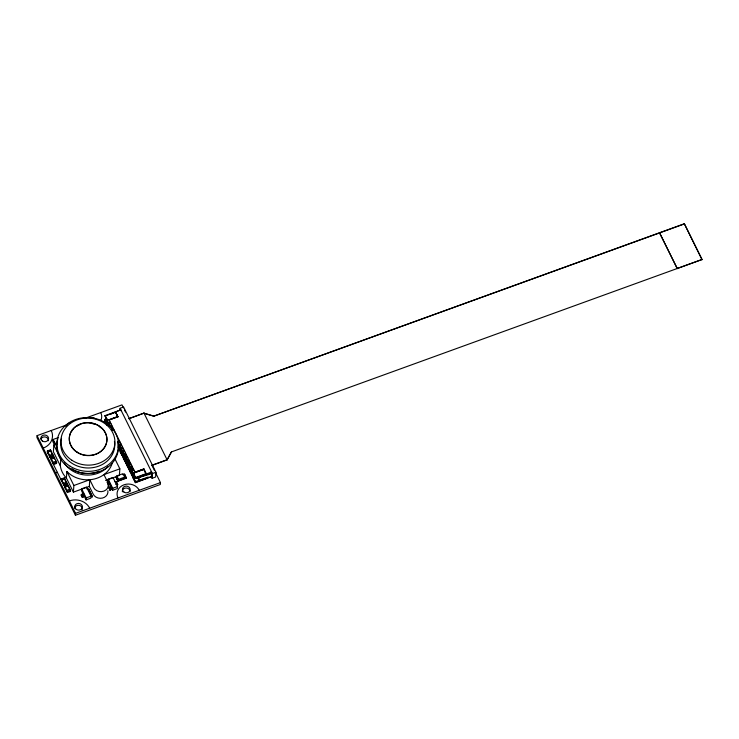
<?xml version="1.0" encoding="UTF-8"?>
<svg xmlns="http://www.w3.org/2000/svg" width="739" height="739" viewBox="0 0 739 739"><rect width="100%" height="100%" fill="white"/><g stroke="black" fill="none" stroke-linecap="round" stroke-linejoin="round"><path stroke-width="1.11" d="M66.953 424.814L37.079 435.64L36.95 437.534L75.433 515.249L160.326 484.488L160.465 482.595L155.402 472.369M51.361 452.758L52.571 455.206L52.645 454.199L49.541 455.316L50.003 457.524L53.106 456.397L53.19 455.289L50.483 449.829L47.379 450.956L47.305 452.065L49.467 456.332M47.841 453.155L47.924 452.046L51.028 450.919L50.954 451.935M50.409 450.938L50.483 449.829M50.003 457.524L50.086 456.406L47.379 450.956M50.852 457.968L53.55 463.418L53.476 464.526L56.58 463.408L56.654 462.3L53.956 456.841L50.852 457.968L51.314 460.166L51.388 459.058L54.492 457.931L54.418 459.039M57.042 443.936L53.855 445.09L53.393 451.732L60.33 465.81A26.253 22.844 4 0 0 66.408 478.078L73.401 492.137L89.327 486.373L89.788 479.731L93.631 487.5A7.723 6.716 4 0 0 103.793 491.158A7.723 6.716 4 0 0 107.783 482.382L103.94 474.604L119.857 468.84L114.896 458.78M53.873 457.949L53.956 456.841M56.044 462.217L56.118 461.201L53.014 462.328L52.931 463.436L61.716 481.163L61.79 480.054L64.893 478.927L64.82 479.944M60.33 465.81L60.792 459.168L53.855 445.09M61.171 480.073L61.254 478.964L64.358 477.837L67.055 483.297L66.981 484.405L63.877 485.523L63.406 483.324L66.51 482.197L66.436 483.315M63.877 485.523L63.951 484.414L61.254 478.964M64.275 478.946L64.358 477.837M70.445 491.407L69.983 489.209L66.88 490.336L67.341 492.534L70.445 491.407L70.528 490.299L67.822 484.849L64.718 485.976L65.18 488.174L65.263 487.066L68.367 485.939L69.512 489.412M66.408 478.078L66.87 471.445A26.253 22.844 4 0 0 92.43 479.399A26.253 22.844 4 0 0 112.097 463.639M67.341 492.534L67.425 491.426L64.718 485.976M67.748 485.957L67.822 484.849M73.401 492.137L73.872 485.505L66.87 471.445M75.433 515.249L75.563 513.346L37.079 435.64M81.207 495.075L83.285 493.052L84.468 495.703L82.907 497.319L82.408 497.495L81.207 495.075L83.285 493.052M81.696 488.802L81.558 490.798L86.066 499.887L90.851 498.151L90.999 496.155L86.491 487.066L81.696 488.802L86.204 497.892L86.066 499.887M82.408 497.495L81.225 494.853M90.463 496.359L92.375 496.747L88.791 489.255L86.879 488.867M92.375 496.747L88.791 489.255M106.943 418.662L104.836 419.429L106.573 423.789M120.79 410.69L120.854 409.831L105.104 415.632L106.749 419.807L106.536 422.847L104.836 419.429M106.841 424.759L107.34 420.14L105.104 415.632M106.915 425.008L107.34 420.14M108.3 425.221L108.467 422.847L105.086 415.909M108.476 425.156L108.642 422.874L109.252 424.121M109.169 419.937L118.009 416.731L109.169 419.937L135.025 472.249L143.874 468.951L135.025 472.249M108.919 426.458L109.086 424.094L110.85 423.447L109.076 424.186M110.619 427.197L112.383 426.652M111.774 425.405L110 426.052L109.086 424.094M108.208 479.195L108.07 481.191L112.577 490.29L117.372 488.553L117.51 486.548L113.002 477.459L108.208 479.195L112.716 488.285L112.577 490.29M108.772 487.592L110.12 490.317L112.189 488.488L108.596 480.997L107.044 482.53M113.935 429.664L112.337 430.338M110.12 490.317L108.337 486.456M115.524 412.131L117.677 416.584L115.524 412.131L105.086 416.011M112.189 488.488L108.596 480.997M119.949 410.173L120.087 408.279L123.616 406.995L155.947 472.276L155.615 477.015L152.077 478.299L151.153 476.433M118.924 449.247L118 447.381L118.323 442.744L119.247 444.601L118.924 449.247L119.413 444.638L120.032 445.876C118.674 448.924 120.937 457.681 120.956 447.742L121.565 448.989C120.208 452.028 122.48 460.785 122.489 450.855L123.108 452.092M118.48 480.729L116.633 476.997L116.069 477.2L117.889 481.237L126.378 478.161L124.558 474.124L122.859 474.743M116.707 477.145L116.79 475.934L123.016 473.671L124.715 477.108L124.706 478.466M115.09 481.532L116.503 482.068L117.686 484.719L115.774 484.359L116.291 483.953L117.686 484.719M119.469 440.952L117.704 441.497M119.533 450.494L119.857 445.848L121.63 445.211L119.857 445.94M120.078 442.19L118.314 442.837M117.889 481.237L116.069 477.2M116.79 475.934L118.489 479.362L118.406 480.572L124.632 478.318M120.457 452.36L120.78 447.714L119.857 445.848M119.395 475.473L119.857 468.84M121.076 453.598L121.399 448.961L123.164 448.314L121.39 449.053M122 455.464L122.323 450.818L121.399 448.961M123.533 458.577L122.609 456.711L122.942 452.065L123.866 453.931L123.533 458.577L123.949 455.095M122.609 456.711L123.025 453.238M124.087 450.273L122.314 450.919M125.491 458.208L125.076 461.681L124.152 459.815L124.475 455.178L126.249 454.531L124.475 455.27M124.697 451.52L122.933 452.157M124.152 459.815L124.485 457.478M125.076 461.681L125.399 457.035L124.475 455.178M124.558 474.124L126.378 478.161M126.618 464.794L125.695 462.928L126.018 458.282L126.942 460.148L126.618 464.794L127.034 461.312M125.695 462.928L126.027 460.591M127.163 456.49L125.399 457.136M129.103 466.808L128.651 463.288L128.337 467.833L127.228 466.032L127.561 461.395L129.325 460.748L127.551 461.487M127.782 457.737L126.009 458.374M128.152 467.898L128.484 463.251L127.561 461.395M129.695 471.011L128.771 469.145L129.094 464.535L130.018 466.401L129.695 471.011L130.193 466.392L130.803 467.639L130.563 471.048M146.082 478.724L135.468 482.669L131.847 475.362L132.346 470.743L131.727 469.505L131.413 474.05L130.313 472.249L130.637 467.639L132.401 467.057M130.858 463.953L129.085 464.591M131.782 465.819L130.009 466.457M131.237 474.115L131.56 469.505L130.637 467.639M131.847 475.362L132.17 470.715L133.944 470.078L132.17 470.808L135.56 477.551L145.999 473.681L143.846 469.33L133.408 473.108L133.085 477.847M135.468 482.669L133.168 477.911L133.482 473.357L135.837 478.558L151.578 472.858L151.643 471.999L135.893 477.8M151.366 475.888L151.31 476.747L135.57 482.355L133.343 477.847L133.583 474.429M135.57 482.355L133.935 478.17L134.147 475.14L135.837 478.558M151.966 473.634L151.754 476.664L138.987 480.378L139.2 477.339L151.966 473.634L151.005 471.694M129.122 418.496L143.976 413.119L128.891 418.764M145.999 473.681L143.846 469.33L133.408 473.2M153.74 416.085L143.966 413.212L153.73 416.186L684.351 223.751L702.05 259.5L171.439 451.926L167.051 459.935L151.985 465.394M152.077 478.299L152.41 473.56L120.087 408.279M167.051 459.935L171.439 451.926M659.576 232.914L677.275 268.663M702.041 259.694L684.351 223.751M110.139 490.096L112.199 488.267M82.426 497.273L84.486 495.481M108.079 481.505L108.587 481.218M110.416 414.293L120.411 409.914M85.9 417.951L121.981 404.88L123.496 407.946M58.242 437.608L52.968 439.529L52.82 441.525L54.621 445.155M107.238 420.362L117.677 416.482M108.467 422.847L110.24 422.209L108.457 422.939M111.543 429.063L113.316 428.426L111.718 429.091M153.73 416.186L684.332 223.945M50.086 456.406L53.19 455.289M53.55 463.418L56.654 462.3M119.247 444.601L121.011 443.963L119.238 444.702M120.78 447.714L122.554 447.077L120.78 447.806M55.554 472.942L57.328 472.304M123.866 453.931L125.63 453.293L123.856 454.023M126.942 460.148L128.706 459.51L126.932 460.24M63.951 484.414L67.055 483.297M128.484 463.251L130.249 462.614L128.475 463.353M73.872 485.505L89.788 479.731M127.228 466.032L126.794 464.729M677.284 268.469L702.05 259.5M67.425 491.426L70.528 490.299M128.771 469.145L128.337 467.833M131.56 469.505L133.325 468.868L131.551 469.57M105.594 480.47L118.332 475.861M130.313 472.249L129.87 470.946M152.206 465.127L167.069 459.741L143.976 413.119M88.772 489.477L87.35 489.015M118.489 479.362L124.715 477.108M117.917 480.932L126.406 477.856M133.935 478.17L136.031 477.412M152.41 473.56L155.947 472.276M90.481 496.137L92.393 496.525M86.204 497.892L90.999 496.155M112.716 488.285L117.51 486.548M135.625 481.597L148.216 477.034M75.563 513.346L160.465 482.595M115.062 481.865L115.986 482.475M659.576 232.822L677.284 268.562M124.512 409.997L125.519 412.039M151.855 465.21L154.386 470.318M115.543 411.762L118 416.824M143.874 468.951L146.331 474.022M137.546 477.459L138.987 480.378M110.176 425.987L110.795 427.225M117.87 441.525L118.489 442.772M124.032 453.958L124.651 455.206M125.575 457.072L126.184 458.309M127.108 460.175L127.727 461.422M119.099 449.183L119.709 450.43M120.633 452.296L121.251 453.543M122.175 455.4L122.794 456.647M123.718 458.513L124.328 459.76M125.251 461.616L125.87 462.863M131.413 474.05L132.022 475.297M106.379 423.826L104.532 420.094L106.434 424.038M116.503 482.068L117.704 484.498M115.995 482.151L117.196 484.572M110.333 486.05L111.681 488.784M107.488 483.445L110.638 489.809M109.27 487.407L110.619 490.142M89.327 486.373L93.169 494.142A7.723 6.716 4 0 0 102.379 498.077A7.723 6.716 4 0 0 107.876 490.714M88.301 489.32L91.904 496.599M89.631 492.377L91.876 496.931M83.267 493.273L84.468 495.703M82.768 493.569L83.969 495.989M81.743 494.557L82.944 496.977M55.776 444.324L52.968 439.529L55.665 444.98M65.226 480.766L66.445 483.214M51.324 460.074L52.94 463.344M61.716 481.071L63.342 484.341M65.189 488.082L66.815 491.352M117.944 442.199A30.881 26.881 4 0 1 87.627 473.431A30.881 26.881 4 0 1 57.217 441.248M57.411 440.389A30.881 26.881 4 0 1 57.901 438.689M99.118 471.066A24.507 21.329 4 0 1 97.696 471.685M96.966 471.962A24.507 21.329 4 0 1 74.621 470.337M73.937 469.958A24.507 21.329 4 0 1 71.988 468.711M65.826 426.403A7.723 6.716 4 0 1 66.796 424.888M68.2 423.65A7.723 6.716 4 0 1 69.919 422.773M107.765 466.762A26.253 22.844 4 0 1 64.275 462.974M114.434 441.414A27.02 23.519 4 0 1 88.209 467.99A27.02 23.519 4 0 1 60.903 441.34M61.06 440.333A27.02 23.519 4 0 1 61.531 438.319M71.609 431.271A18.835 16.397 4 0 1 72.939 429.488M76.357 426.458A18.835 16.397 4 0 1 80.569 424.325M90.204 423.235A18.835 16.397 4 0 1 94.971 424.343M99.266 426.495A18.835 16.397 4 0 1 101.502 428.223M122.369 491.795A3.861 3.362 4 0 1 126.12 487.999A3.861 3.362 4 0 1 130.018 491.804M40.978 438.984A3.861 3.362 4 0 1 45.495 437.035A3.861 3.362 4 0 1 48.395 440.721M74.602 508.22A3.861 3.362 4 0 1 79.359 505.411A3.861 3.362 4 0 1 82.02 509.956M90.915 417.969A3.861 3.362 4 0 1 94.749 418.413M69.411 500.913A15.436 13.441 4 0 1 89.715 508.22M51.231 430.514A15.436 13.441 4 0 1 43.241 448.074M118.018 497.975A11.584 10.078 4 0 1 124.004 484.802A11.584 10.078 4 0 1 139.237 490.28M100.753 412.574A11.584 10.078 4 0 1 100.91 420.288M70.205 466.291A30.881 26.881 4 0 0 118.489 447.132A30.881 26.881 4 0 0 74.5 419.937A30.881 26.881 4 0 0 70.205 466.291M76.902 452.213A18.835 16.397 4 0 0 106.804 441.377A18.835 16.397 4 0 0 80.588 424.038A18.835 16.397 4 0 0 76.902 452.213M76.921 452.019A18.835 16.397 4 0 0 106.813 441.192A18.835 16.397 4 0 0 80.597 423.853A18.835 16.397 4 0 0 76.921 452.019M71.877 460.258A27.02 23.519 4 0 0 114.757 444.721A27.02 23.519 4 0 0 77.152 419.844A27.02 23.519 4 0 0 71.877 460.258M42.4 441.044A3.861 3.362 4 0 0 48.534 438.827A3.861 3.362 4 0 0 43.158 435.271A3.861 3.362 4 0 0 42.4 441.044M76.274 509.43A3.861 3.362 4 0 0 82.398 507.213A3.861 3.362 4 0 0 77.022 503.656A3.861 3.362 4 0 0 76.274 509.43M124.023 492.128A3.861 3.362 4 0 0 130.147 489.911A3.861 3.362 4 0 0 124.78 486.354A3.861 3.362 4 0 0 124.023 492.128"/></g></svg>
